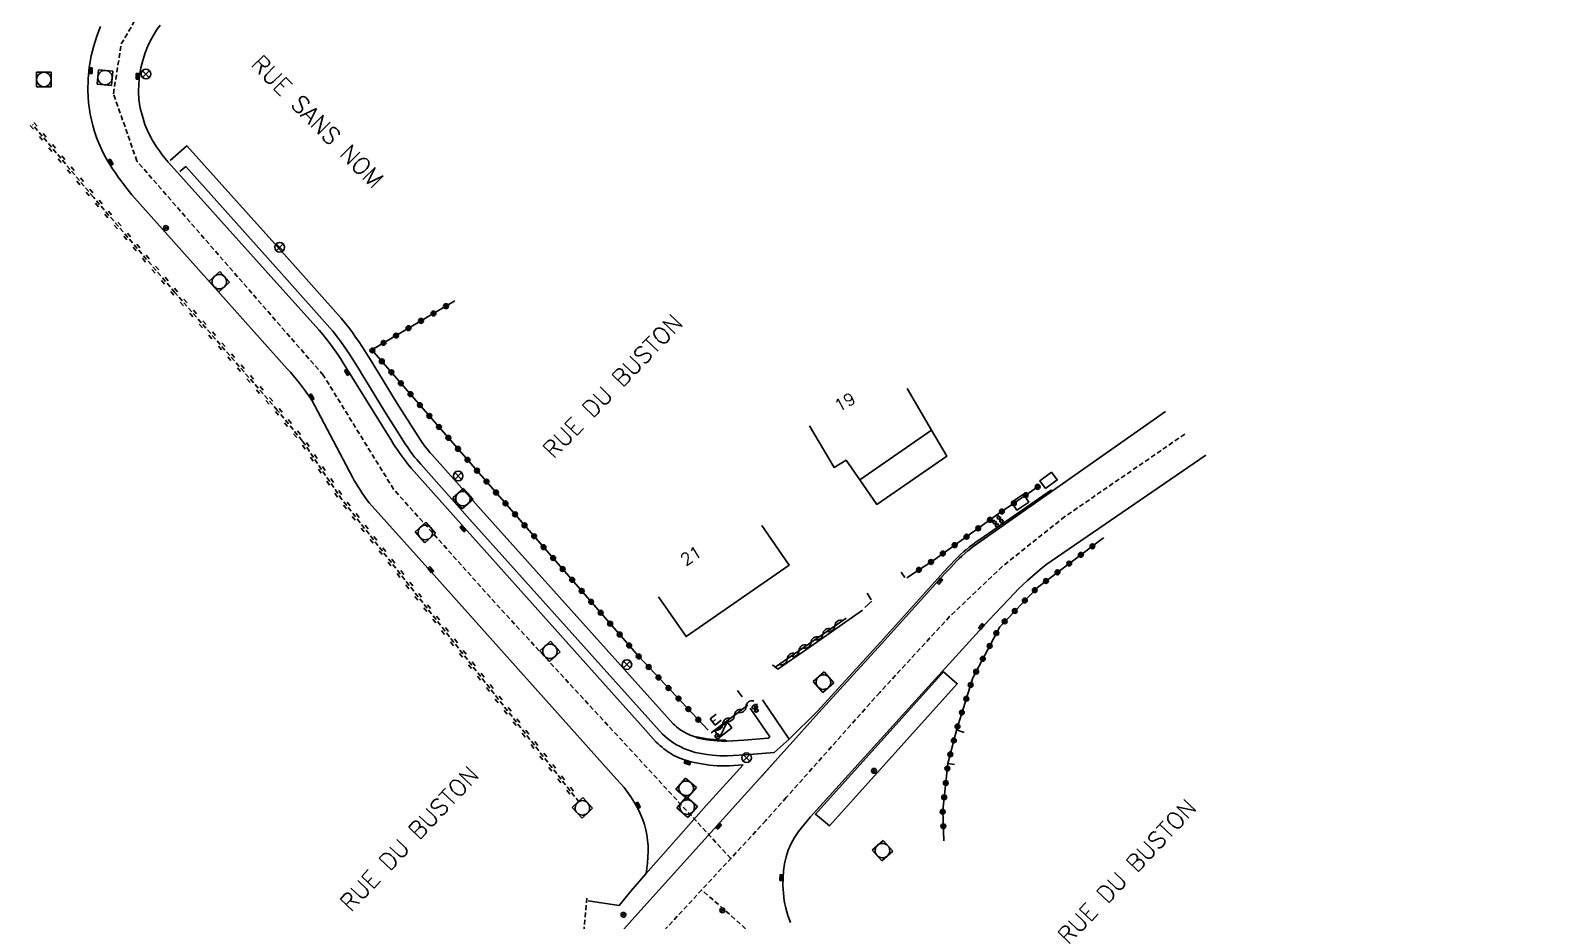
# Model space of a CAD drawing. Header units: millimetres. Extents: x 163000 to 163983, y 152000 to 152911.
# Drawn here: x 163545.8 to 163702.3, y 152481.6 to 152573.8 of the extents above; entities that cross this region are included whole.
import ezdxf
from ezdxf.enums import TextEntityAlignment as Align

# ---------------------------------------------------------------- set-up
doc = ezdxf.new("R2010")
doc.units = ezdxf.units.MM
doc.linetypes.add('DASHED', pattern=[0.75, 0.5, -0.25])
doc.layers.get('0').update_dxf_attribs({"linetype": 'CONTINUOUS'})
for name, color, linetype in [('W0001', 6, 'DASHED'), ('W0008', 7, 'CONTINUOUS'), ('W0014', 7, 'CONTINUOUS'), ('W0017', 7, 'CONTINUOUS'), ('W0100', 7, 'CONTINUOUS'), ('W0103', 1, 'CONTINUOUS'), ('W0112', 1, 'DASHED'), ('W0220', 5, 'DASHED'), ('W0310', 3, 'CONTINUOUS'), ('W0322', 7, 'CONTINUOUS'), ('W0400', 7, 'CONTINUOUS'), ('W0420', 7, 'CONTINUOUS'), ('W0425', 7, 'CONTINUOUS'), ('W0430', 7, 'CONTINUOUS'), ('W0469', 7, 'CONTINUOUS'), ('W0856', 7, 'CONTINUOUS'), ('W0989', 7, 'CONTINUOUS'), ('W0991', 7, 'CONTINUOUS'), ('W1471', 7, 'CONTINUOUS')]:
    doc.layers.add(name, color=color, linetype=linetype)
doc.styles.get("Standard").update_dxf_attribs({"font": 'romans.shx', "width": 0.85})

# ---------------------------------------------------------------- blocks, each defined once
blk = doc.blocks.new('T856')
for p, q in [((-0.125, 0), (0.125, 0)), ((0, 0.125), (0, -0.125))]:
    blk.add_line(p, q)
blk.add_ellipse((0, 0), major_axis=(-0.177, 0.177), ratio=1, start_param=3.9269908, end_param=10.2101761)
blk = doc.blocks.new('T400')
for p, q in [((-0.15, 0.3), (0.15, 0.3)), ((-0.15, -0.25), (-0.15, 0.3)), ((-0.15, 0.15), (0.15, 0.15)), ((-0.15, 0), (0.15, 0)), ((0.15, 0.3), (0.15, -0.25)), ((-0.15, -0.15), (0.15, -0.15)), ((-0.15, -0.25), (-0.15, -0.3)), ((-0.15, -0.3), (0.15, -0.3)), ((0.15, -0.3), (0.15, -0.25))]:
    blk.add_line(p, q)
blk = doc.blocks.new('T1471')
at = {"color": 0, "linetype": 'Continuous', "flags": 128}
blk.add_lwpolyline([(-0.75, -0.5), (-0.75, 0.5), (0.75, 0.5), (0.75, -0.5), (-0.75, -0.5)], dxfattribs=at)
blk = doc.blocks.new('T430')
at = {"flags": 128}
for points in [[(-0.4, 2.1), (0.4, 2.1)], [(-0.4, 2.1), (-0.4, 1.3)], [(-0.4, 1.7), (0, 1.7)], [(0.8, 0.8), (-0.8, 0.8)], [(-0.8, 0.8), (-0.8, 0)], [(0.8, 0.8), (-0.8, 0)], [(-0.8, 0), (0.8, 0)], [(-0.4, 1.3), (0.4, 1.3)], [(0.8, 0), (0.8, 0.8)]]:
    blk.add_lwpolyline(points, dxfattribs=at)
blk = doc.blocks.new('T420')
for p, q in [((0.75, 0.75), (-0.75, 0.75)), ((-0.75, 0.75), (-0.75, -0.75)), ((0.75, 0.75), (0.75, -0.75)), ((0.75, -0.75), (-0.75, -0.75))]:
    blk.add_line(p, q)
blk.add_ellipse((0, 0), major_axis=(-0.53, 0.53), ratio=1, start_param=3.926991, end_param=10.210176)
blk = doc.blocks.new('T425')
for p, q in [((-0.15, 0.6), (0.15, 0.6)), ((-0.15, 0.6), (-0.15, 0.3)), ((-0.15, 0.3), (0.15, 0.3)), ((-0.15, 0.15), (0.15, 0.15)), ((-0.15, -0.15), (-0.15, 0.15)), ((0, 0.45), (0.15, 0.45)), ((0.15, 0.45), (0.15, 0.3)), ((0.15, 0.15), (0.15, -0.15)), ((0.15, -0.15), (-0.15, -0.15))]:
    blk.add_line(p, q)
blk.add_ellipse((0, 0), major_axis=(-0.106, 0.106), ratio=1, start_param=3.926991, end_param=10.210176)
blk = doc.blocks.new('t310o')
at = {"color": 0, "linetype": 'Continuous'}
for centre, start, end in [((-0.5, 0.38), 216.8699, 323.1304), ((0.5, -0.37), 36.8699, 143.1303)]:
    blk.add_arc(centre, 0.625, start, end, dxfattribs=at)
blk = doc.blocks.new('t322o')
at = {"color": 0, "linetype": 'Continuous'}
for radius in [0.25, 0.15]:
    blk.add_circle((0, 0), radius, dxfattribs=at)
blk = doc.blocks.new('T469')
at = {"color": 0, "linetype": 'Continuous', "flags": 128}
for points in [[(-0.35, 0.35), (0.35, -0.35)], [(-0.35, -0.35), (0.35, 0.35)]]:
    blk.add_lwpolyline(points, dxfattribs=at)
at = {"color": 0, "linetype": 'Continuous'}
blk.add_circle((0, 0), 0.5, dxfattribs=at)
blk = doc.blocks.new('t220o')
at = {"color": 0, "linetype": 'Continuous'}
for p, q in [((-0.25, 0.25), (0.25, 0.25)), ((-0.25, -0.25), (0.25, -0.25))]:
    blk.add_line(p, q, dxfattribs=at)

msp = doc.modelspace()

# ---------------------------------------------------------------- linework, layer by layer
at = {"layer": 'W0001'}
for points in [[(163618.31, 152488.02), (163594.43, 152513.93), (163583.42, 152526.25), (163576.13, 152538.08), (163556.85, 152560.24), (163554.42, 152567.21), (163555.23, 152572.37), (163557.72, 152576.64), (163560.4, 152579.22), (163585.01, 152601.83), (163598.95, 152605.92), (163614.05, 152610.05), (163621.13, 152615.13), (163637.58, 152624.92)], [(163665.32, 152531.97), (163652.9, 152523.43)], [(163652.9, 152523.43), (163646.42, 152518.26), (163640.97, 152513.07), (163633.73, 152505.21), (163624.06, 152494.33)], [(163624.06, 152494.33), (163621.94, 152491.95), (163607.88, 152476.72)], [(163708.18, 152397.18), (163691, 152413.44), (163670.81, 152432.66), (163655.08, 152447.58), (163636.68, 152465.06), (163625.99, 152475.22), (163617.62, 152482.75), (163615.29, 152484.77)]]:
    msp.add_lwpolyline(points, dxfattribs=at)
at = {"layer": 'W0008'}
for points in [[(163553.09, 152574.16), (163552.7, 152573.18), (163552.38, 152572.17), (163552.12, 152571.14), (163551.91, 152569.94), (163551.79, 152568.74), (163551.77, 152567.52), (163551.84, 152566.31), (163552.01, 152565.11), (163552.28, 152563.92), (163552.46, 152563.3), (163552.67, 152562.68), (163552.91, 152562.08), (163553.17, 152561.48), (163553.46, 152560.9), (163553.77, 152560.32), (163554.04, 152559.88), (163554.33, 152559.44), (163554.62, 152559.01), (163554.92, 152558.58), (163555.08, 152558.36), (163555.25, 152558.14), (163555.41, 152557.92), (163555.58, 152557.7), (163556.33, 152556.76), (163572.4, 152538.73), (163572.73, 152538.37), (163573.06, 152538), (163573.37, 152537.63), (163573.68, 152537.25), (163574, 152536.83), (163574.31, 152536.41), (163574.62, 152535.98), (163574.91, 152535.54), (163579.16, 152527.51), (163579.34, 152527.17), (163579.54, 152526.84), (163579.74, 152526.51), (163579.95, 152526.18), (163580.17, 152525.84), (163580.41, 152525.5), (163580.65, 152525.17), (163580.89, 152524.84), (163587.88, 152517.05), (163606.5, 152496.23), (163606.89, 152495.8), (163607.27, 152495.36), (163607.62, 152494.9), (163607.96, 152494.42), (163608.32, 152493.86), (163608.65, 152493.27), (163608.94, 152492.67), (163609.2, 152492.04), (163609.37, 152491.53), (163609.51, 152491), (163609.62, 152490.47), (163609.7, 152489.93), (163609.75, 152489.34), (163609.76, 152488.74), (163609.74, 152488.14), (163609.69, 152487.54), (163609.66, 152487.27), (163609.63, 152486.99), (163609.59, 152486.71), (163609.54, 152486.44)], [(163619.59, 152497.72), (163619.12, 152497.67), (163618.65, 152497.64), (163618.18, 152497.62), (163617.7, 152497.61), (163616.9, 152497.63), (163616.1, 152497.69), (163615.31, 152497.81), (163614.53, 152497.97), (163613.97, 152498.1), (163613.42, 152498.28), (163612.88, 152498.49), (163612.36, 152498.73), (163612.11, 152498.88), (163611.87, 152499.03), (163611.63, 152499.2), (163611.4, 152499.37), (163611.2, 152499.54), (163610.99, 152499.71), (163610.8, 152499.89), (163610.6, 152500.07), (163608.96, 152501.91), (163605.07, 152506.24), (163590.45, 152522.6), (163585.23, 152528.45), (163584.92, 152528.83), (163584.61, 152529.23), (163584.31, 152529.63), (163584.02, 152530.03), (163583.81, 152530.33), (163583.61, 152530.63), (163583.42, 152530.93), (163583.23, 152531.23), (163578.57, 152538.74), (163578.24, 152539.27), (163577.91, 152539.8), (163577.56, 152540.31), (163577.2, 152540.83), (163576.85, 152541.32), (163576.48, 152541.8), (163576.1, 152542.27), (163575.72, 152542.74), (163571.34, 152547.6), (163561.05, 152559.07), (163560.1, 152560.12), (163559.78, 152560.5), (163559.46, 152560.89), (163559.17, 152561.29), (163558.89, 152561.7), (163558.42, 152562.45), (163558.02, 152563.23), (163557.68, 152564.04), (163557.41, 152564.88), (163557.2, 152565.73), (163557.06, 152566.6), (163557.01, 152567.42), (163557.03, 152568.25), (163557.11, 152569.06), (163557.25, 152569.88), (163557.45, 152570.67), (163557.71, 152571.45), (163557.95, 152572.06), (163558.23, 152572.65), (163558.54, 152573.22), (163558.88, 152573.78), (163559.25, 152574.31)], [(163624.16, 152499.48), (163627.44, 152503.15), (163633.95, 152510.3), (163640.49, 152517.52), (163641.08, 152518.17), (163641.69, 152518.81), (163641.96, 152519.08), (163642.23, 152519.34), (163642.53, 152519.61), (163642.84, 152519.87), (163643.16, 152520.12), (163643.5, 152520.39), (163643.85, 152520.64), (163644.2, 152520.89), (163663.33, 152534.3)], [(163626.58, 152492.32), (163636.75, 152503.57), (163645.05, 152512.73), (163647.68, 152515.5), (163648.1, 152515.94), (163648.54, 152516.36), (163649.03, 152516.82), (163649.53, 152517.27), (163650.05, 152517.71), (163650.58, 152518.14), (163651.03, 152518.49), (163651.49, 152518.82), (163667.49, 152529.79)], [(163608.68, 152482.31), (163624.16, 152499.48)], [(163621.52, 152496.55), (163623.47, 152498.73)], [(163626.58, 152492.32), (163625.33, 152490.82), (163624.92, 152490.21), (163624.56, 152489.56), (163624.27, 152488.88), (163624.04, 152488.18), (163623.87, 152487.46), (163623.77, 152486.73), (163623.74, 152485.99), (163623.72, 152485.21), (163623.76, 152484.43), (163623.86, 152483.65), (163624.02, 152482.89), (163624.23, 152482.13), (163624.49, 152481.4)], [(163605.51, 152478.76), (163608.68, 152482.31)]]:
    msp.add_lwpolyline(points, dxfattribs=at)
at = {"layer": 'W0014'}
for points in [[(163620.33, 152503.57), (163622.35, 152500.63), (163622.18, 152500.48), (163619.68, 152500.27), (163617.94, 152500.17), (163617.6, 152500.18), (163617.26, 152500.19), (163616.91, 152500.21), (163616.57, 152500.24), (163616.05, 152500.3), (163615.53, 152500.38), (163615.02, 152500.49), (163614.52, 152500.64), (163614.13, 152500.79), (163613.76, 152500.96), (163613.4, 152501.16), (163613.05, 152501.38), (163612.87, 152501.52), (163612.69, 152501.66), (163612.51, 152501.81), (163612.35, 152501.96), (163592.45, 152524.15), (163587.36, 152529.86), (163587.17, 152530.07), (163586.99, 152530.29), (163586.81, 152530.52), (163586.63, 152530.74), (163586.39, 152531.08), (163586.15, 152531.42), (163585.92, 152531.77), (163583.77, 152535.14), (163581.85, 152538.3), (163581.51, 152538.87), (163581.15, 152539.46), (163580.79, 152540.04), (163580.43, 152540.6), (163580.13, 152541.07), (163579.81, 152541.55), (163579.49, 152542.01), (163579.16, 152542.49), (163578.87, 152542.87), (163578.59, 152543.23), (163578.3, 152543.59), (163577.99, 152543.96), (163572.94, 152549.63), (163562.03, 152561.81), (163560.3, 152560.3)], [(163621.59, 152504.44), (163624.37, 152500.39), (163622.82, 152499), (163619.81, 152498.75), (163617.93, 152498.64), (163617.56, 152498.65), (163617.18, 152498.66), (163616.79, 152498.69), (163616.43, 152498.72), (163615.85, 152498.78), (163615.24, 152498.88), (163614.64, 152499.01), (163614.03, 152499.19), (163613.53, 152499.38), (163613.07, 152499.6), (163612.62, 152499.84), (163612.19, 152500.12), (163611.94, 152500.3), (163611.72, 152500.48), (163611.5, 152500.67), (163611.25, 152500.89), (163591.31, 152523.13), (163586.22, 152528.85), (163586.02, 152529.08), (163585.81, 152529.32), (163585.61, 152529.56), (163585.41, 152529.82), (163585.14, 152530.19), (163584.88, 152530.57), (163584.63, 152530.96), (163582.46, 152534.35), (163580.54, 152537.51), (163580.2, 152538.08), (163579.85, 152538.65), (163579.5, 152539.22), (163579.14, 152539.78), (163578.84, 152540.24), (163578.54, 152540.69), (163578.24, 152541.14), (163577.92, 152541.59), (163577.66, 152541.94), (163577.39, 152542.28), (163577.11, 152542.62), (163576.83, 152542.96), (163571.8, 152548.61), (163561.9, 152559.67), (163561.3, 152559.15)], [(163651.52, 152526.18), (163644.08, 152521.06), (163643.73, 152520.81), (163643.38, 152520.55), (163643.03, 152520.28), (163642.72, 152520.02), (163642.4, 152519.76), (163642.1, 152519.49), (163641.82, 152519.23), (163641.55, 152518.95), (163640.94, 152518.31), (163640.34, 152517.66), (163633.8, 152510.43), (163627.29, 152503.29), (163624.37, 152500.39)], [(163631.94, 152513.75), (163626.19, 152509.71), (163623.2, 152507.61)], [(163609.54, 152486.44), (163615.78, 152493.5), (163619.59, 152497.72)], [(163609.54, 152486.44), (163607.96, 152484.64)], [(163603.55, 152483.65), (163606.76, 152483.14), (163607.96, 152484.64)]]:
    msp.add_lwpolyline(points, dxfattribs=at)
msp.add_lwpolyline([(163640.35, 152507.36), (163641.75, 152506.11), (163631.32, 152494.5), (163628.54, 152491.41), (163627.07, 152492.6)], close=True, dxfattribs=at)
at = {"layer": 'W0017'}
for points in [[(163636.32, 152517.11), (163635.96, 152517.66)], [(163632.86, 152514.82), (163632.45, 152515.49)], [(163623.2, 152507.61), (163622.62, 152508.06)], [(163619.5, 152504.75), (163619.01, 152505.42)], [(163641.69, 152501.34), (163642.49, 152501.08)], [(163640.8, 152497.86), (163641.49, 152497.77)]]:
    msp.add_lwpolyline(points, dxfattribs=at)
at = {"layer": 'W0100'}
for points in [[(163626.45, 152532.81), (163629.01, 152528.52), (163630.26, 152529.26), (163631.68, 152527.23), (163639.1, 152532.37), (163636.56, 152536.68)], [(163610.84, 152515.1), (163613.69, 152511), (163624.37, 152518.4), (163621.52, 152522.51)]]:
    msp.add_lwpolyline(points, dxfattribs=at)
at = {"layer": 'W0103'}
msp.add_lwpolyline([(163639.1, 152532.37), (163640.69, 152529.69), (163633.42, 152524.68), (163631.68, 152527.23)], dxfattribs=at)
at = {"layer": 'W0112'}
msp.add_lwpolyline([(163614.76, 152500.51), (163615.11, 152500.44), (163615.47, 152500.38), (163615.83, 152500.32), (163616.18, 152500.28), (163616.59, 152500.23), (163616.99, 152500.2), (163617.4, 152500.18), (163617.81, 152500.17), (163617.81, 152500.27), (163617.41, 152500.28), (163617, 152500.3), (163616.6, 152500.33), (163616.19, 152500.38), (163615.84, 152500.42), (163615.49, 152500.48), (163615.13, 152500.54), (163614.78, 152500.61)], close=True, dxfattribs=at)
msp.add_lwpolyline([(163603.43, 152483.92), (163603.11, 152480.48), (163601.38, 152477.24), (163599.53, 152475.18), (163599.53, 152475.18), (163594.21, 152469.26)], dxfattribs=at)
at = {"layer": 'W0220'}
msp.add_lwpolyline([(163602.61, 152493.86), (163578.06, 152525.21), (163573.96, 152531.28), (163571.38, 152534.45), (163560.78, 152546.63), (163552.34, 152556.5), (163546.05, 152564.01)], dxfattribs=at)
at = {"layer": 'W0310'}
for points in [[(163630.25, 152512.92), (163622.92, 152507.83)], [(163620.09, 152503.89), (163616.29, 152501.04), (163616.29, 152501.04)]]:
    msp.add_lwpolyline(points, dxfattribs=at)
at = {"layer": 'W0322'}
for points in [[(163615.99, 152501.3), (163608.81, 152508.92), (163581.16, 152540.69), (163589.77, 152545.77)], [(163650.11, 152526.52), (163645.96, 152523.66), (163639.24, 152518.86), (163636.53, 152517.09)], [(163640.38, 152489.86), (163640.25, 152493), (163640.8, 152497.86), (163641.7, 152501.41), (163641.7, 152501.41), (163643.38, 152506.72), (163646.15, 152512.02), (163650.05, 152516.09), (163656.91, 152521.22), (163656.9, 152521.23)], [(163632.93, 152514.65), (163632.19, 152514.01)]]:
    msp.add_lwpolyline(points, dxfattribs=at)

# ---------------------------------------------------------------- block references
at = {"layer": 'W0220'}
for p, rotation in [((163546.16, 152563.89), 129.9512007389511), ((163547.12, 152562.74), 129.9512007389511), ((163548.08, 152561.59), 129.9512007389511), ((163549.05, 152560.44), 129.9512007389511), ((163550.01, 152559.29), 129.9512007389511), ((163550.97, 152558.14), 129.9512007389511), ((163551.94, 152556.99), 129.9512007389511), ((163552.91, 152555.85), 130.4951678541198), ((163553.88, 152554.7), 130.4951678541198), ((163554.85, 152553.56), 130.4951678541198), ((163555.83, 152552.42), 130.4951678541198), ((163556.8, 152551.28), 130.4951678541198), ((163557.78, 152550.14), 130.4951678541198), ((163558.75, 152549), 130.4951678541198), ((163559.73, 152547.86), 130.4951678541198), ((163560.7, 152546.72), 130.4951678541198), ((163561.68, 152545.59), 131.066289978478), ((163562.67, 152544.46), 131.066289978478), ((163563.65, 152543.33), 131.066289978478), ((163564.64, 152542.2), 131.066289978478), ((163565.63, 152541.06), 131.066289978478), ((163566.61, 152539.93), 131.066289978478), ((163567.6, 152538.8), 131.066289978478), ((163568.58, 152537.67), 131.066289978478), ((163569.57, 152536.54), 131.066289978478), ((163570.55, 152535.41), 131.066289978478), ((163571.53, 152534.27), 129.0981118972333), ((163572.48, 152533.11), 129.0981118972333), ((163573.42, 152531.95), 129.0981118972333), ((163574.32, 152530.75), 124.0459863062769), ((163575.16, 152529.5), 124.0459863062769), ((163576, 152528.26), 124.0459863062769), ((163576.84, 152527.02), 124.0459863062769), ((163577.68, 152525.78), 124.0459863062769), ((163578.57, 152524.57), 128.0644266601773), ((163579.49, 152523.39), 128.0644266601773), ((163580.42, 152522.2), 128.0644266601773), ((163581.34, 152521.02), 128.0644266601773), ((163582.27, 152519.84), 128.0644266601773), ((163583.19, 152518.66), 128.0644266601773), ((163584.12, 152517.48), 128.0644266601773), ((163585.04, 152516.3), 128.0644266601773), ((163585.97, 152515.12), 128.0644266601773), ((163586.89, 152513.94), 128.0644266601773), ((163587.82, 152512.76), 128.0644266601773), ((163588.74, 152511.58), 128.0644266601773), ((163589.67, 152510.4), 128.0644266601773), ((163590.59, 152509.21), 128.0644266601773), ((163591.52, 152508.03), 128.0644266601773), ((163592.44, 152506.85), 128.0644266601773), ((163593.37, 152505.67), 128.0644266601773), ((163594.29, 152504.49), 128.0644266601773), ((163595.22, 152503.31), 128.0644266601773), ((163596.14, 152502.13), 128.0644266601773), ((163597.07, 152500.95), 128.0644266601773), ((163597.99, 152499.77), 128.0644266601773), ((163598.92, 152498.59), 128.0644266601773), ((163599.84, 152497.4), 128.0644266601773), ((163600.77, 152496.22), 128.0644266601773), ((163601.69, 152495.04), 128.0644266601773)]:
    msp.add_blockref('t220o', p, dxfattribs=dict(at, rotation=rotation))
at = {"layer": 'W0310'}
for p, rotation in [((163629.08, 152512.11), 214.7823086412199), ((163626.61, 152510.39), 214.7823086412199), ((163627.84, 152511.25), 214.7823086412199), ((163624.15, 152508.68), 214.7823086412199), ((163625.38, 152509.54), 214.7823086412199), ((163618.69, 152502.84), 216.9010159954465), ((163619.89, 152503.74), 216.9010159954465), ((163617.49, 152501.94), 216.9010159954465)]:
    msp.add_blockref('t310o', p, dxfattribs=dict(at, rotation=rotation))
at = {"layer": 'W0322'}
for p, rotation in [((163588.84, 152545.22), 30.53782692288311), ((163586.25, 152543.7), 30.53782692288311), ((163587.55, 152544.46), 30.53782692288311), ((163583.67, 152542.17), 30.53782692288311), ((163584.96, 152542.94), 30.53782692288311), ((163581.22, 152540.63), 131.0299899435533), ((163582.38, 152541.41), 30.53782692288311), ((163582.2, 152539.5), 131.0299899435533), ((163583.19, 152538.37), 131.0299899435533), ((163584.17, 152537.23), 131.0299899435533), ((163585.16, 152536.1), 131.0299899435533), ((163586.14, 152534.97), 131.0299899435533), ((163587.12, 152533.84), 131.0299899435533), ((163588.11, 152532.71), 131.0299899435533), ((163589.09, 152531.58), 131.0299899435533), ((163590.08, 152530.44), 131.0299899435533), ((163591.06, 152529.31), 131.0299899435533), ((163592.05, 152528.18), 131.0299899435533), ((163593.03, 152527.05), 131.0299899435533), ((163650.08, 152526.5), 214.4953931387383), ((163594.02, 152525.92), 131.0299899435533), ((163595, 152524.79), 131.0299899435533), ((163647.61, 152524.8), 214.4953931387383), ((163648.85, 152525.65), 214.4953931387383), ((163595.99, 152523.66), 131.0299899435533), ((163645.15, 152523.09), 215.5731586959479), ((163646.38, 152523.95), 214.4953931387383), ((163596.97, 152522.52), 131.0299899435533), ((163643.93, 152522.21), 215.5731586959479), ((163597.96, 152521.39), 131.0299899435533), ((163598.94, 152520.26), 131.0299899435533), ((163641.49, 152520.47), 215.5731586959479), ((163642.71, 152521.34), 215.5731586959479), ((163655.75, 152520.35), 36.81797892287732), ((163599.93, 152519.13), 131.0299899435533), ((163639.04, 152518.73), 213.1707569152229), ((163640.27, 152519.6), 215.5731586959479), ((163653.35, 152518.56), 36.81797892287732), ((163654.55, 152519.46), 36.81797892287732), ((163600.91, 152518), 131.0299899435533), ((163601.9, 152516.87), 131.0299899435533), ((163637.79, 152517.91), 213.1707569152229), ((163652.14, 152517.66), 36.81797892287732), ((163602.88, 152515.73), 131.0299899435533), ((163649.78, 152515.81), 46.18061080277658), ((163650.94, 152516.76), 36.81797892287732), ((163603.86, 152514.6), 131.0299899435533), ((163648.75, 152514.73), 46.18061080277658), ((163604.85, 152513.47), 131.0299899435533), ((163605.83, 152512.34), 131.0299899435533), ((163646.67, 152512.57), 46.18061080277658), ((163647.71, 152513.65), 46.18061080277658), ((163606.82, 152511.21), 131.0299899435533), ((163645.8, 152511.36), 62.45677724486042), ((163607.8, 152510.08), 131.0299899435533), ((163645.11, 152510.03), 62.45677724486042), ((163608.79, 152508.94), 131.0299899435533), ((163609.82, 152507.85), 133.2996228623997), ((163644.41, 152508.7), 62.45677724486042), ((163610.84, 152506.76), 133.2996228623997), ((163643.15, 152505.99), 72.413735431694), ((163643.72, 152507.37), 62.45677724486042), ((163611.87, 152505.67), 133.2996228623997), ((163612.9, 152504.58), 133.2996228623997), ((163642.7, 152504.56), 72.413735431694), ((163613.93, 152503.49), 133.2996228623997), ((163642.24, 152503.13), 72.413735431694), ((163614.96, 152502.39), 133.2996228623997), ((163641.79, 152501.7), 72.413735431694), ((163641.41, 152500.25), 75.89867706044882), ((163641.04, 152498.8), 75.89867706044882), ((163640.74, 152497.33), 83.4682129029924), ((163640.57, 152495.84), 83.4682129029924), ((163640.4, 152494.35), 83.4682129029924), ((163640.25, 152492.86), 92.30661562077334), ((163640.32, 152491.36), 92.30661562077334)]:
    msp.add_blockref('t322o', p, dxfattribs=dict(at, rotation=rotation))
at = {"layer": 'W0400'}
for p in [(163552.06, 152569.6), (163556.92, 152569.02)]:
    msp.add_blockref('T400', p, dxfattribs=at)
for p, rotation in [((163554.1, 152560.1), 211.2181844523958), ((163578.61, 152538.37), 32.61453384506473), ((163574.91, 152535.79), 29.59084807697496), ((163590.6, 152522.17), 41.65314644055598), ((163587.26, 152517.93), 221.6989823725765), ((163639.95, 152516.71), 317.87451), ((163644.26, 152512.03), 317.82429), ((163613.83, 152497.94), 73.9571140010009), ((163608.7, 152493.52), 29.06643622351054), ((163617.06, 152491.38), 317.8242815105145), ((163623.57, 152486.05), 357.1755999611587)]:
    msp.add_blockref('T400', p, dxfattribs=dict(at, rotation=rotation))
at = {"layer": 'W0420'}
msp.add_blockref('T420', (163547.22, 152568.69), dxfattribs=at)
for p, rotation in [((163553.55, 152568.88), 174.4940723675275), ((163565.38, 152547.75), 41.95763711927569), ((163590.59, 152525.29), 40.85581942464027), ((163586.71, 152521.78), 41.77072515317612), ((163599.6, 152509.47), 221.7792755699731), ((163627.91, 152506.28), 311.9432452807162), ((163613.7, 152495.29), 319.2833440827266), ((163602.96, 152493.26), 313.5242819917103), ((163613.8, 152493.34), 318.5644121501166), ((163634.02, 152488.84), 311.9432452807162)]:
    msp.add_blockref('T420', p, dxfattribs=dict(at, rotation=rotation))
at = {"layer": 'W0425'}
for p, rotation in [((163646.33, 152522.95), 34.58735488134982), ((163645.88, 152522.49), 34.58735488134982), ((163620.97, 152503.35), 37.09604239922074)]:
    msp.add_blockref('T425', p, dxfattribs=dict(at, rotation=rotation))
msp.add_blockref('T425', (163620.94, 152503.35), dxfattribs=at)
at = {"layer": 'W0430', "rotation": 38.03229720478907}
msp.add_blockref('T430', (163617.8, 152501.06), dxfattribs=at)
at = {"layer": 'W0469'}
for p in [(163557.78, 152569.25), (163571.62, 152551.31), (163590.1, 152527.63), (163607.56, 152508.1), (163619.95, 152498.45)]:
    msp.add_blockref('T469', p, dxfattribs=at)
at = {"layer": 'W0856'}
for p in [(163559.85, 152553.31), (163633.14, 152497.1), (163617.44, 152482.65)]:
    msp.add_blockref('T856', p, dxfattribs=at)
at = {"layer": 'W0856', "rotation": 311.9432452807162}
for p in [(163616.94, 152500.67), (163607.21, 152482.19)]:
    msp.add_blockref('T856', p, dxfattribs=at)
at = {"layer": 'W1471'}
for p, rotation in [((163651.2, 152527.17), 36.62035002637855), ((163648.27, 152524.92), 214.4953931385997)]:
    msp.add_blockref('T1471', p, dxfattribs=dict(at, rotation=rotation))

# ---------------------------------------------------------------- texts
at = {"layer": 'W0989'}
for s, rotation, p in [('RUE SANS NOM', 314.6924, (163569.16, 152570.78)), ('RUE DU BUSTON', 46.0544, (163599.33, 152529.92)), ('RUE DU BUSTON', 46.5234, (163578.34, 152483)), ('RUE DU BUSTON', 46.5234, (163652.62, 152479.61))]:
    msp.add_text(s, height=1.75, rotation=rotation, dxfattribs=at).set_placement(p, align=Align.MIDDLE_LEFT)
at = {"layer": 'W0991'}
for s, rotation, p in [('19', 28.4563, (163630.42, 152534.75)), ('21', 32.7497, (163614.53, 152518.85))]:
    msp.add_text(s, height=1.25, rotation=rotation, dxfattribs=at).set_placement(p, align=Align.CENTER)

doc.saveas('drawing.dxf')
